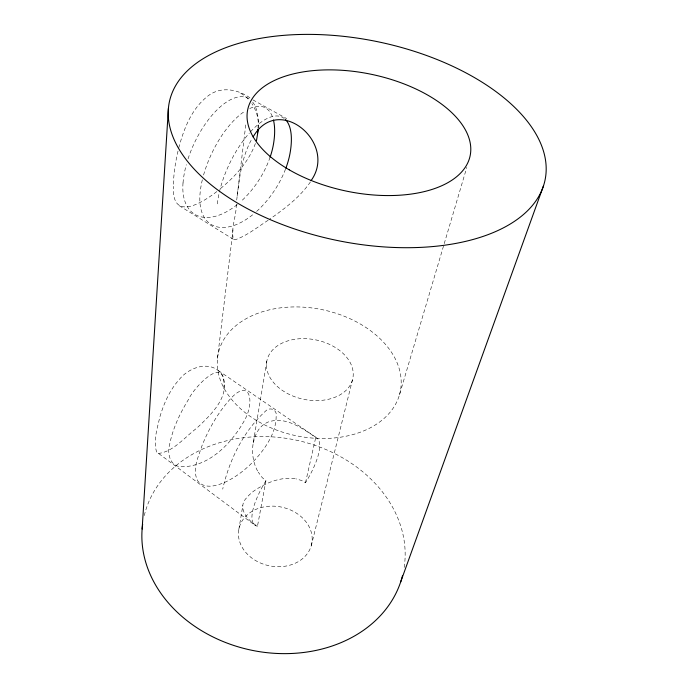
<?xml version="1.0" encoding="UTF-8"?>
<svg xmlns="http://www.w3.org/2000/svg" width="688" height="688" viewBox="0 0 688 688"><rect width="100%" height="100%" fill="white"/><g stroke="black" fill="none" stroke-linecap="round" stroke-linejoin="round"><path stroke-width="0.52" stroke-dasharray="3.44 2.58" d="M258.43 128.278C259.092 119.617 256.598 110.811 251.868 103.57M236.259 204.233C236.638 215.8 230.557 228.115 233.447 239.364L235.15 239.777C247.37 235.494 257.716 226.945 268.544 219.997M236.706 200.053L245.9 123.702M223.789 388.66C227.504 352.032 194.033 386.897 188.572 399.375C179.869 413.411 172.645 428.684 169.532 444.998C167.184 453.418 169.859 465.165 179.852 466.722C208.421 467.831 231.787 443.313 244.704 420.024C255.377 400.605 249.52 375.639 228.046 401.577C216.926 414.511 208.541 429.639 202.1 445.385C198.591 456.514 191.66 469.775 197.843 481.118C205.067 489.865 218.148 485.496 226.756 481.402C240.241 474.668 251.756 464.4 261.079 452.635C268.999 442.315 275.991 430.181 276.146 416.816C277.737 409.644 269.687 406.169 265.052 411.562C243.156 431.763 229.164 460.306 222.706 489.151M217.468 358.405L233.043 229.775M237.154 195.874C239.665 176.377 242.047 156.013 252.032 138.701M295.083 478.659C281.306 476.758 267.477 482.185 256.048 489.512A38.236 31.829 7.6 0 0 250.982 493.408A38.236 28.569 15.1 0 0 247.009 497.39C236.337 507.71 247.878 520.696 257.484 526.2L265.912 480.826L262.214 477.575L258.275 472.14M266.815 361.191L253.21 442.995C251.645 452.566 253.003 462.783 257.751 471.306M238.822 529.485L242.83 505.396M253.21 442.995L255.205 435.917L258.43 429.897A40.97 32.319 8.1 0 1 262.764 425.193A40.979 28.578 14.8 0 1 268.002 422.071C286.139 415.672 302.961 429.106 317.374 438.359A53.561 17.097 -54.8 0 1 308.31 478.031L305.498 482.701L301.611 480.491L295.96 478.857M178.02 151.042L176.257 159.289A60.432 16.228 -74.9 0 0 173.445 186.353M305.498 482.701L315.758 437.422M311.303 545.558A37.152 29.971 11.7 0 0 264.312 506.832A37.152 29.971 11.7 0 0 250.329 556.876A37.152 29.971 11.7 0 0 311.303 545.558L352.437 380.008A43.86 30.315 11.7 0 0 295.763 339.141A43.86 30.315 11.7 0 0 281.366 389.718A43.86 30.315 11.7 0 0 352.437 380.008M178.742 147.929C183.739 129.138 191.255 109.59 206.753 96.948C220.22 85.389 238.917 89.027 251.98 99.39M399.427 394.955A92.983 64.371 11.7 0 0 279.681 307.966A92.983 64.371 11.7 0 0 248.549 415.199A92.983 64.371 11.7 0 0 399.427 394.955L466.808 167.365M255.394 143.491C248.609 162.213 234.505 177.272 219.231 189.596M265.912 480.826L262.859 485.952A53.561 17.097 -54.8 0 0 255.558 525.701L257.484 526.2M310.426 181.916C299.796 197.396 284.531 208.756 269.361 219.438M216.823 191.574C201.601 203.39 171.579 221.579 173.445 186.353M158.206 453.478C173.522 451.801 184.866 436.949 196.802 428.16C210.881 414.752 232.32 395.179 221.51 374.023C210.545 359.661 189.054 367.229 179.448 379.294C169.712 390.01 163.787 403.598 159.745 417.358C157.337 428.538 153.02 440.69 156.632 452.007L255.558 525.701M252.917 99.906L286.664 118.603M179.31 205.738L233.447 239.364M218.32 370.557L317.374 438.359M240.731 93.155L246.51 97.275L249.065 100.173M144.265 515.596A132.595 107.38 11.7 0 1 295.04 439.907A132.595 107.38 11.7 0 1 403.925 568.942M249.701 108.532A64.044 28.139 -64.6 0 1 272.998 118.448M202.332 179.792A64.044 28.139 -64.6 0 0 200.07 193.354A64.096 35.312 -57.2 0 0 253.975 213.71M203.579 175.01A64.044 28.139 -64.6 0 1 245.005 111.129M250.552 131.743A64.517 27.245 -64.3 0 1 284.196 118.439M217.374 203.906A64.517 27.245 -64.3 0 1 249.331 133.102M270.1 157.208A63.614 36.086 -57.4 0 1 240.594 201.739M237.257 204.56A63.614 36.086 -57.4 0 1 183.017 182.956M285.494 169.188A64.096 35.312 -57.2 0 1 256.633 211.405M188.056 158.825A63.58 28.999 -64.8 0 1 249.95 99.45M252.677 102.134A63.58 28.999 -64.8 0 1 257.974 128.45M183.034 182.965A63.58 28.999 -64.8 0 1 186.319 164.647"/><path stroke-width="1.03" d="M258.378 129.301L256.452 140.713M142.141 529.02L168.414 108.343M400.614 582.117L543.563 185.622A191.857 101.42 11.7 0 0 291.187 34.839A191.857 101.42 11.7 0 0 236.827 202.676A191.857 101.42 11.7 0 0 543.563 185.622M311.174 180.471C337.808 143.207 278.494 92.708 253.107 136.929M402.532 575.572A132.595 107.38 11.7 0 1 253.167 650.547A132.595 107.38 11.7 0 1 142.657 524.161M273.428 119.97A64.044 28.139 -64.6 0 1 273.807 142.012A63.614 36.086 -57.4 0 1 270.1 157.208M285.821 168.328A64.096 35.312 -57.2 0 0 290.353 151.394A64.517 27.245 -64.3 0 0 285.52 119.626M257.88 129.516A63.58 28.999 -64.8 0 1 257.51 132.758M289.227 169.824A113.58 59.718 11.7 0 0 469.56 158.094A113.58 59.718 11.7 0 0 317.959 70.236A113.58 59.718 11.7 0 0 289.227 169.824"/></g></svg>
